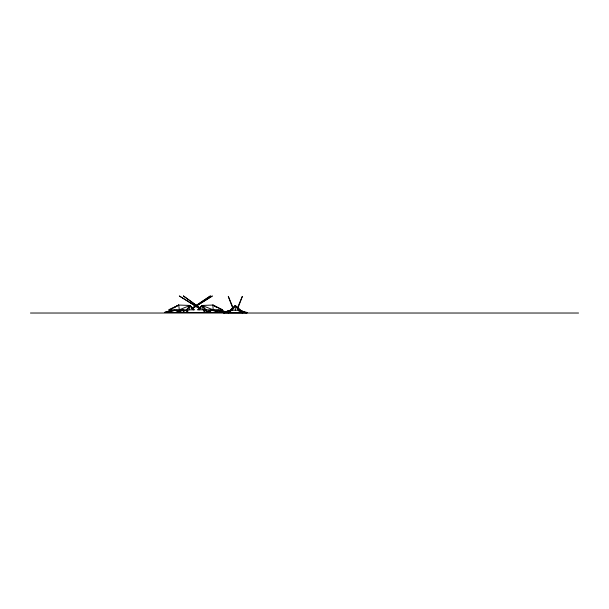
<?xml version="1.0" encoding="UTF-8"?>
<svg xmlns="http://www.w3.org/2000/svg" width="609" height="609" viewBox="0 0 609 609"><rect width="100%" height="100%" fill="white"/><g stroke="black" fill="none" stroke-linecap="round" stroke-linejoin="round"><path stroke-width="0.91" d="M178.818 310.963L178.665 312.478L179.731 310.963L182.769 310.263L178.818 310.963L183.667 310.263M189.498 309.814L189.962 305.452L178.711 305.048L168.647 309.814L194.477 309.814L189.962 305.452L179.312 309.814L178.711 305.048L169.667 309.814M237.883 308.276L242.336 296.385L237.403 308.047M204.373 310.963L203.733 312.478L205.233 310.963L203.497 310.567M239.489 310.666L241.88 310.666L240.365 311.366L241.217 311.366L242.329 312.881L240.365 311.366L240.776 310.666M187.412 309.814L189.962 305.452L193.769 309.814M199.364 309.814L202.043 305.452L212.914 305.048L222.635 309.814L197.674 309.814L202.043 305.452L213.127 309.814L212.914 305.048L222.102 309.814M232.349 310.225L235.31 305.452L240.448 310.225L230.172 310.225L235.31 305.452L238.264 310.225M184.108 310.963L183.043 312.478L183.4 310.963L186.301 310.567M186.483 309.814L189.962 305.452L193.106 309.814M198.001 309.814L202.043 305.452L206.147 309.814M241.217 311.366L241.88 310.666M230.468 310.225L233.232 307.728M230.172 310.225L234.023 306.951M230.194 311.374L228.238 312.881L229.829 310.666L230.194 311.374L228.718 310.666M192.825 308.23L212.358 295.974L192.406 308.474M173.793 307.91L178.711 305.048M226.799 311.366L229.129 310.666L224.028 312.881L228.466 310.666L231.131 310.666M195.74 312.478L164.4 312.478L169.31 310.963L174.813 310.263L169.31 310.963M164.4 312.478L169.508 310.963L177.851 310.263M223.693 312.881L230.697 311.161L223.693 312.881L246.904 312.881C249.728 312.143 229.418 309.441 243.029 311.366M175.917 310.263L170.946 310.971L166.371 312.478L171.007 310.963L176.701 310.263M215.677 310.263L222.902 310.963L227.873 312.478L196.456 312.478M182.631 310.263L184.025 310.263M209.915 310.263L216.461 310.963L217.809 312.478L215.677 310.963L211.65 310.263M213.059 310.263L219.628 310.963L223.716 312.478L219.446 310.963L213.843 310.263L219.446 310.963M216.461 310.963L211.064 310.263M30.45 313.026L578.55 313.026M217.687 310.263L222.902 310.963L217.969 310.263M240.152 310.978L246.904 312.881M240.365 311.359L246.569 312.881M222.612 310.971L227.873 312.478M199.402 308.474L179.312 295.974L199.683 308.717M212.914 305.048L216.644 307.431M236.551 307.103L235.31 305.863L240.448 310.225M235.31 305.863L236.688 307.103M238.766 308.976L240.144 310.225M205.18 309.814L202.043 305.452L203.155 309.814M233.217 308.047L228.284 296.385L232.729 308.276M235.31 305.452L235.31 310.225M187.397 310.826L186.346 312.478L188.219 310.757L187.397 310.826M210.356 295.974L191.393 308.717L210.356 295.974M179.67 310.971L175.461 312.478L181.276 310.955L179.67 310.971M209.778 310.971L208.255 310.955L211.209 312.478L209.778 310.971M206.596 310.826L205.705 310.757L210.531 312.478L206.596 310.826M201 308.717L183.423 295.974L201 308.717"/></g></svg>
